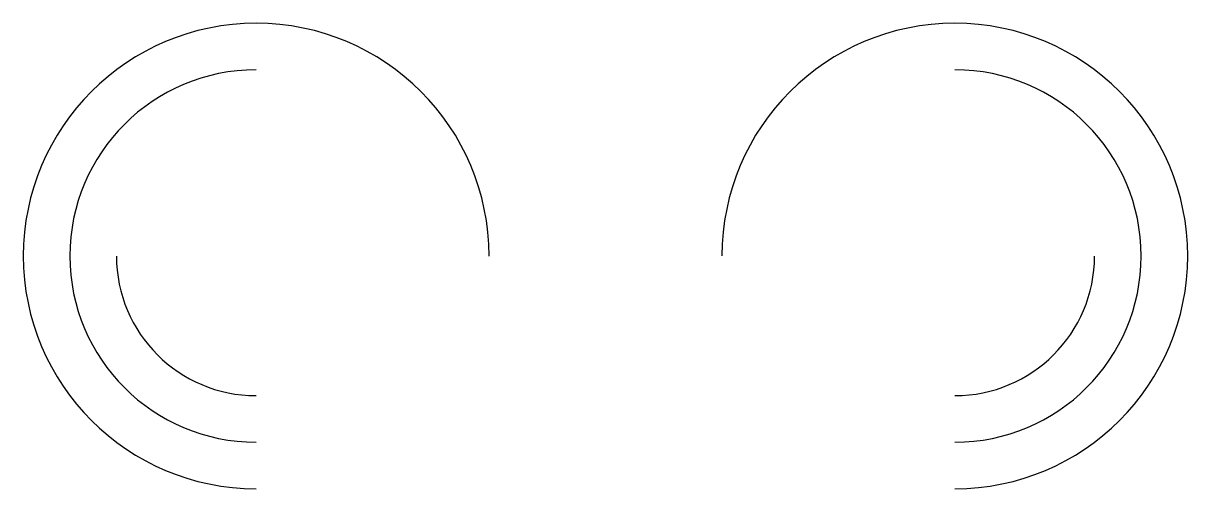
# Model space of a CAD drawing. Header units: millimetres. Extents: x 0 to 50, y 0 to 20.
import ezdxf

# ---------------------------------------------------------------- set-up
doc = ezdxf.new("R2010")
doc.units = ezdxf.units.MM
doc.layers.get('0').update_dxf_attribs({"lineweight": 25, "true_color": 0xffffff})

msp = doc.modelspace()

# ---------------------------------------------------------------- linework, layer by layer
for centre, radius, start, end in [((10, 10), 10, 0, 270), ((40, 10), 10, 270, 180), ((10, 10), 8, 90, 270), ((40, 10), 8, 270, 90), ((10, 10), 6, 180, 270), ((40, 10), 6, 270, 0)]:
    msp.add_arc(centre, radius, start, end)

doc.saveas('drawing.dxf')
